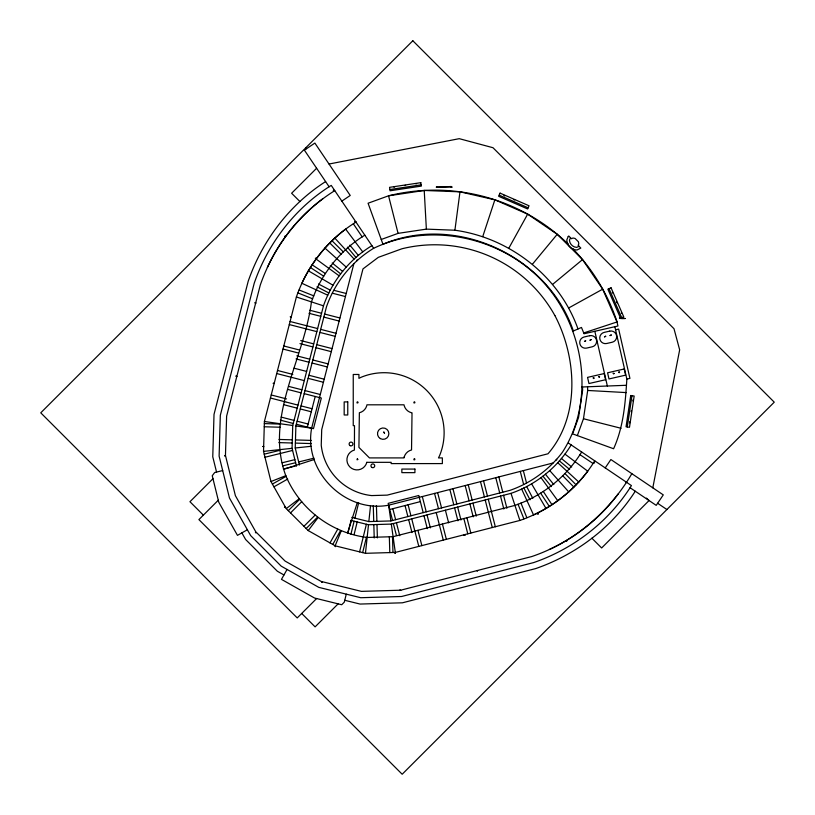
<?xml version="1.0" encoding="UTF-8"?>
<svg xmlns="http://www.w3.org/2000/svg" width="815" height="815" viewBox="0 0 815 815"><rect width="100%" height="100%" fill="white"/><g stroke="black" fill="none" stroke-linecap="round" stroke-linejoin="round"><path stroke-width="1.22" d="M594.746 460.842C577.652 488.603 550.645 509.823 519.868 520.449L395.316 552.427L365.456 553.314L335.281 545.856L308.223 530.585L286.238 508.611L270.967 481.543L263.52 451.378L264.406 421.508L296.385 296.966C307.011 266.179 328.221 239.172 355.992 222.077M296.477 466.19L292.065 448.332L292.738 425.512L323.474 305.829C332.062 280.961 349.421 259.333 371.905 245.651M299.441 465.019L295.234 447.995L295.886 425.96L326.479 306.817C334.853 282.601 351.774 261.574 373.667 248.28C432.368 220.233 507.185 237.899 548.301 287.97C585.099 332.958 594.614 402.345 562.442 452.223C549.208 469.746 530.759 483.132 510.017 490.345L390.864 520.938L368.838 521.59L351.815 517.382M553.079 462.981L388.643 505.198C345.203 513.358 303.475 471.63 311.636 428.191L353.853 263.754M365.456 553.314L367.147 537.452C331.287 533 299.706 509.008 285.79 475.665C264.142 417.26 304.301 359.191 311.432 301.886C320.927 274.39 339.998 250.378 364.835 235.178M367.198 536.963L368.502 524.768L391.312 524.086L511.005 493.36C535.863 484.762 557.491 467.413 571.172 444.929M368.838 521.59L370.53 505.728M582.501 386.972L582.623 390.191L578.538 417.504L572.599 433.865L613.593 448.749C623.536 426.877 625.4 402.681 626.847 379.077L614.856 326.703M577.998 328.965C559.396 276.417 509.854 237.776 454.902 230.227L459.986 191.831L424.228 190.466L388.551 195.804L368.074 203.23L382.958 244.235C456.043 213.306 548.108 256.104 573.363 330.992M577.356 435.597L583.469 418.747L587.697 390.466L587.554 386.779M627.295 426.958L631.971 395.693M652.805 487.818L679.659 349.859L673.995 328.73L492.973 147.709L459.253 138.672L329.015 164.029M347.852 533.438L351.051 520.459M350.919 534.192L354.118 521.213M354.882 518.146L358.671 502.804M354.067 534.63L357.194 521.967M346.273 594.145L344.297 602.153L341.709 604.74L314.57 598.037L281.47 579.363L287.063 569.451M359.578 551.857L366.393 524.239M362.644 552.611L366.434 537.279M307.347 427.091L315.211 396.477M347.669 532.643L357.357 502.478M482.745 236.595L494.868 199.818L459.986 191.831M612.574 293.054L612.401 291.943M621.427 313.327L621.519 312.542M335.281 545.856L335.485 546.671L335.006 546.152L341.169 531.034M334.771 190.639C299.971 212.318 273.606 246.466 260.26 285.138L226.621 416.17L225.46 455.432L235.392 495.673L255.757 531.767L285.067 561.066L321.161 581.441L361.402 591.374L400.664 590.213L531.686 556.574C573.862 542.352 609.457 511.952 631.849 473.668M632.99 401.041L632.858 399.931M631.35 411.983L631.228 410.872M629.71 422.924L629.587 421.813M508.917 248.035L527.662 214.141L494.868 199.818M330.014 542.882L337.777 529.118M332.764 544.44L340.527 530.677M581.655 451.999C566.456 476.836 542.433 495.897 514.948 505.402L393.095 536.688L367.147 537.452M605.229 467.912L610.883 459.528L663.278 494.888L656.207 505.361L630.015 487.686M635.252 491.221C612.136 527.417 576.093 554.597 535.628 568.605L402.447 602.805L360.047 604.058L344.755 600.288M308.223 530.585L317.86 517.882M532.511 264.121L557.216 234.302L527.662 214.141M316.617 168.247L291.617 193.247L299.859 201.478M212.97 478.711L189.956 501.724L203.373 515.131M218.288 500.216L198.901 519.603L297.231 617.933L316.617 598.546M288.296 510.659L299.462 499.483M290.527 512.9L301.703 501.724M570.541 237.797L569.451 240.119C569.583 243.95 572.874 247.251 576.714 247.383L579.037 246.283M303.934 526.307L315.11 515.131M306.165 528.538L317.341 517.362M338.123 603.854L315.11 626.867L301.703 613.461M552.702 284.323L582.521 259.608L602.682 289.172L617.006 321.966L617.933 326L584.049 333.763L581.472 327.447L572.782 331.247M286.238 508.611L298.942 498.963M325.613 181.582C289.406 204.687 262.236 240.741 248.218 281.195L214.019 414.387L212.766 456.787L216.546 472.079M341.852 201.122L350.226 195.468L314.875 143.073L304.392 150.143L329.148 186.818M272.393 484.069L286.157 476.306M273.942 486.82L287.705 479.057M247.373 529.77L237.471 535.363L218.787 502.264L212.246 475.746L214.671 472.537L222.678 470.561M568.799 307.917L602.682 289.172M393.91 187.114L394.694 187.002M404.851 185.484L405.626 185.362M415.793 183.844L416.567 183.732M270.967 481.543L285.79 475.665M381.237 239.478L398.077 233.365L426.367 229.127L454.902 230.227M583.846 332.897L617.006 321.966M284.19 469.165L314.346 459.477M389.743 509.487L420.357 501.622M264.213 454.189L279.555 450.4M264.967 457.256L292.585 450.44M282.204 462.767L294.857 459.64M282.632 465.915L295.621 462.706M298.687 461.952L314.03 458.162M283.396 468.982L295.193 466.068M615.559 329.79L618.646 329.077L629.924 378.374L626.847 379.077M389.876 189.528L421.131 184.852M263.52 451.378L292.065 448.332M295.234 447.995L311.096 446.294M581.869 386.993L626.083 385.301M264.345 423.606L280.136 424.075M264.243 426.765L280.044 427.233M278.954 439.448L292.32 439.845M295.478 439.937L311.269 440.406M278.862 442.606L292.228 443.003M295.387 443.095L311.177 443.564M587.697 390.466L626.368 392.596M264.406 421.508L292.738 425.512M295.886 425.96L311.636 428.191M503.884 195.254L504.76 195.946M514.02 199.675L514.744 199.991M556.146 459.803L556.767 459.905L556.543 459.314M350.644 520.357L368.502 524.768M583.469 418.747L621.03 428.272M333.834 290.313L346.212 293.492M332.337 293.196L345.428 296.558M309.792 310.25L321.558 313.266M324.625 314.05L339.926 317.982M308.997 313.306L320.774 316.332M323.84 317.116L339.142 321.049M290.079 321.497L317.636 328.577M320.692 329.362L335.994 333.294M289.294 324.564L316.841 331.634M319.908 332.418L335.21 336.351M300.755 340.558L313.704 343.879M316.76 344.663L332.072 348.596M299.961 343.614L312.919 346.946M315.976 347.73L331.287 351.662M283.793 345.988L299.095 349.92M283.009 349.054L298.31 352.977M296.823 355.86L309.771 359.191M312.838 359.975L328.139 363.897M296.039 358.926L308.987 362.247M312.043 363.032L327.355 366.964M294.001 368.186L306.623 371.426M308.905 375.277L324.207 379.209M277.507 370.479L292.809 374.411M308.121 378.343L323.423 382.266M276.723 373.545L304.27 380.615M288.958 386.473L301.917 389.794M304.973 390.589L320.275 394.511M288.174 389.529L301.122 392.861M304.189 393.645L321.334 398.046L313.469 428.659L296.324 424.258M271.222 394.969L286.523 398.902M270.427 398.026L285.739 401.958M286.208 402.08L297.984 405.106M301.041 405.89L312.064 408.723M284.241 404.841L297.2 408.162M300.256 408.947L311.279 411.779M281.104 417.086L294.052 420.408M297.118 421.192L308.131 424.024M280.319 420.143L293.268 423.474M296.385 296.966L323.474 305.829M357.52 260.28L356.919 260.067L357.031 260.688M616.456 301.937L617.149 302.803M299.166 290.008L313.836 295.886M297.995 292.942L312.665 298.82M499.188 195.152L528.151 207.805M327.742 295.173L301.866 283.274A141.749 141.749 0 0 1 345.631 229.076L362.716 251.855M318.482 284.007L330.34 290.191M317.025 286.809L328.883 292.993M283.956 574.962L277.345 571.234L245.6 539.479L241.872 532.878M308.376 270.794L332.938 285.199M312.227 264.916L325.45 273.575M310.495 267.554L323.718 276.214M568.554 443.156L631.431 485.587C608.988 521.569 573.648 548.79 533.662 562.584L401.551 596.509L360.719 597.721L318.808 587.37L281.206 566.15L250.684 535.618L229.463 498.026L219.113 456.105L220.325 415.273L254.239 283.172C268.043 243.186 295.264 207.835 331.236 185.402L373.667 248.28M657.624 503.273L666.894 509.528M579.883 454.617L592.984 463.46M316.088 259.027L339.101 275.796M564.968 454.118L587.758 471.202A141.749 141.749 0 0 1 533.55 514.958L521.661 489.082M332.235 263.021L342.636 271.426M330.248 265.476L340.65 273.881M561.382 458.438L571.672 466.985M559.365 460.872L569.644 469.42M324.92 248.076L346.171 267.045M557.786 462.767L578.772 482.022M646.407 498.097L649.066 500.542L601.643 547.965L591.894 538.216M332.082 240.822L343.329 251.917M329.861 243.074L341.118 254.168M557.216 234.302L582.521 259.608M564.917 473.495L576.011 484.752M562.666 475.716L573.76 486.963M334.802 238.062L354.067 259.038M549.779 470.663L568.748 491.903M349.849 245.162L358.386 255.452M347.414 247.179L355.951 257.469M545.408 474.198L553.813 484.599M542.953 476.184L551.348 486.586M541.038 477.722L557.806 500.746M305.829 147.749L306.491 148.727M353.374 223.85L362.206 236.941M543.259 491.384L551.918 504.597M540.61 493.116L549.269 506.329M531.625 483.886L546.03 508.458M526.643 486.484L532.827 498.342M523.841 487.951L530.025 499.809M609.029 288.683L621.682 317.646M554.913 315.599C576.867 357.418 580.423 416.312 547.996 453.782L387.217 495.123L371.609 495.581A56.704 56.704 0 0 1 321.242 445.214L321.711 429.607L362.97 268.909L378.292 257.357L401.989 248.758A137.236 137.236 0 0 1 554.893 315.599M520.948 502.987L526.826 517.657M518.014 504.169L523.892 518.839M511.005 493.36L519.868 520.449M523.332 470.612L526.51 482.989M520.276 471.396L523.638 484.487M498.841 476.897L502.774 492.209M503.558 495.265L506.889 508.224M495.785 477.692L499.717 492.994M500.502 496.05L503.823 509.008M483.54 480.83L487.472 496.141M488.256 499.198L495.326 526.745M480.483 481.614L484.405 496.926M485.19 499.982L492.27 527.539M468.238 484.762L472.16 500.064M472.945 503.13L476.276 516.078M465.171 485.546L469.104 500.848M469.888 503.915L473.209 516.863M466.913 517.729L470.836 533.041M463.847 518.513L467.779 533.825M452.926 488.694L456.858 503.996M457.643 507.062L460.964 520.011M449.87 489.479L453.792 504.78M454.587 507.847L457.908 520.795M445.397 510.2L448.637 522.833M437.624 492.617L441.557 507.928M434.558 493.411L438.49 508.713M442.423 524.014L446.355 539.326M436.219 512.564L443.289 540.111M422.313 496.549L426.245 511.861M427.029 514.917L430.361 527.865M423.189 512.645L418.788 495.5L388.174 503.364L392.575 520.5M423.973 515.701L427.294 528.66M417.932 530.31L421.864 545.612M408.111 504.77L410.943 515.783M411.728 518.849L418.798 546.396M405.045 505.555L407.877 516.578M408.661 519.634L411.993 532.582M392.81 508.692L395.632 519.715M396.416 522.782L399.747 535.73M393.36 523.566L396.385 535.333M398.077 233.365L388.551 195.804A191.973 191.973 0 0 1 568.269 244.174M594.828 331.287L607.358 386.015M388.643 505.198L390.864 520.938M391.312 524.086L395.316 552.427M424.228 190.466L426.367 229.127M392.494 536.698L392.962 552.499M389.336 536.79L389.804 552.59M376.428 505.555L376.897 521.356M376.988 524.514L377.386 537.88M373.27 505.646L373.739 521.447M373.83 524.605L374.228 537.971M572.66 248.555A191.973 191.973 0 0 1 617.077 321.935M618.137 493.982A179.718 179.718 0 0 1 549.412 549.463M267.371 267.412A179.718 179.718 0 0 1 322.852 198.687M224.716 455.779L225.47 455.993L224.716 455.779M236.024 376.102L236.788 376.316L236.024 376.102M255.013 302.844L255.778 303.058L255.013 302.844M284.751 236.36L285.505 236.574L284.751 236.36M262.96 446.457L263.714 446.681L262.96 446.457M273.28 383.305L274.034 383.519L273.28 383.305M255.441 532.48L256.154 532.796L255.482 532.378M290.344 316.841L291.108 317.055L290.344 316.841M284.486 507.175L285.24 507.388L284.486 507.175M315.425 258.324L316.189 258.538L315.425 258.324M333.366 190.262L334.119 190.476L333.366 190.262M354.994 221.711L355.748 221.925L354.994 221.711M321.609 581.879L322.363 582.093L321.609 581.879M394.664 552.845L395.418 553.059L394.664 552.845M399.88 590.203L400.644 590.417L399.88 590.203M464.122 535.119L464.876 535.333L464.122 535.119M476.785 570.602L477.539 570.816L476.785 570.602M537.431 513.735L538.185 513.949L537.431 513.735M565.967 540.793L566.72 541.017L565.967 540.793M593.891 462.574L594.604 462.889L593.931 462.472M625.808 482.317L626.562 482.531L625.808 482.317M630.729 395.509L626.052 426.765L629.486 427.284L634.162 396.029L630.729 395.509M366.811 462.329L366.801 462.421A10.116 10.116 0 0 1 349.88 466.954A10.116 10.116 0 0 1 354.413 450.033L354.505 425.664L353.241 425.664L353.241 374.472L358.926 374.472L358.926 378.354L361.086 377.284A60.045 60.045 0 0 1 439.55 455.738L438.48 457.908L442.362 457.908L442.362 463.592L391.159 463.592L391.159 462.329L366.811 462.329M404.209 456.95L403.995 457.908L369.44 457.908L358.926 447.394L359.364 412.757A10.116 10.116 0 0 0 366.719 405.809L366.944 404.811L404.006 404.811L404.199 405.697A10.116 10.116 0 0 0 411.463 412.726L412.023 412.828L411.534 449.972A10.116 10.116 0 0 0 404.209 456.95M436.463 186.971L437.186 187.389L436.463 186.971M450.98 186.961L452.162 187.206L451.194 186.482C427.61 188.02 435.536 186.696 450.98 186.961M568.238 236.523L566.822 239.844C566.924 245.284 571.549 249.899 576.979 250.011L580.82 248.076L578.141 245.397L578.813 243.828L578.395 241.78L575.044 238.428L573.006 238.021L571.437 238.693L568.758 236.004L568.238 236.523M500.074 193.124L498.678 196.313L527.641 208.966L529.037 205.777L500.074 193.124M593.992 378.038L593.656 378.568L593.025 377.803L593.992 378.038M599.545 376.764L599.208 377.304L598.567 376.53L599.545 376.764M614.021 373.453L613.685 373.983L613.043 373.219L614.021 373.453M619.563 372.18L619.227 372.72L618.595 371.946L619.563 372.18M625.085 318.533L624.81 318.421C617.291 316.709 617.678 319.113 625.085 318.533M412.828 40.75L40.75 412.828L402.172 774.25L774.25 402.172L412.828 40.75M383.845 432.093L384.517 433.203L383.845 432.093M357.347 458.855L357.031 459.803L357.979 459.487L357.347 458.855M611.056 287.797L607.868 289.182L620.521 318.145L623.709 316.76L611.056 287.797M589.683 335.709L584.141 336.982A5.685 5.685 0 0 0 579.862 343.798A5.685 5.685 0 0 0 586.678 348.076L592.22 346.803A5.685 5.685 0 0 0 596.499 339.987A5.685 5.685 0 0 0 589.683 335.709M609.712 331.124L604.159 332.398A5.685 5.685 0 0 0 599.881 339.213A5.685 5.685 0 0 0 606.696 343.492L612.248 342.219A5.685 5.685 0 0 0 616.517 335.403A5.685 5.685 0 0 0 609.712 331.124M585.669 340.843L584.508 341.434L585.669 340.843M591.211 339.58L590.05 340.171L591.211 339.58M605.698 336.259L604.536 336.85L605.698 336.259M611.24 334.996L610.078 335.576L611.24 334.996M604.19 373.565L587.554 377.376L588.96 383.539L605.596 379.729L604.19 373.565M624.209 368.981L607.572 372.791L608.988 378.955L625.625 375.145L624.209 368.981M420.805 182.662L389.55 187.338L390.059 190.781L421.324 186.105L420.805 182.662M347.761 401.907L344.174 401.907L344.174 414.978L347.761 414.978L347.761 401.907M357.816 402.121L357.031 402.121L357.031 402.916L357.816 402.916L357.816 402.121M414.713 402.121L413.918 402.121L413.918 402.916L414.713 402.916L414.713 402.121M414.713 459.008L413.918 459.008L413.918 459.803L414.713 459.803L414.713 459.008M414.916 469.073L401.856 469.073L401.856 472.649L414.916 472.649L414.916 469.073M371.885 467.443A1.895 1.895 0 0 0 374.727 465.803A1.895 1.895 0 0 0 371.885 464.163A1.895 1.895 0 0 0 371.885 467.443M380.33 438.582A5.685 5.685 0 0 0 388.867 433.651A5.685 5.685 0 0 0 380.33 428.731A5.685 5.685 0 0 0 380.33 438.582M350.073 445.642A1.895 1.895 0 0 0 352.926 444.002A1.895 1.895 0 0 0 350.073 442.351A1.895 1.895 0 0 0 350.073 445.642"/></g></svg>
